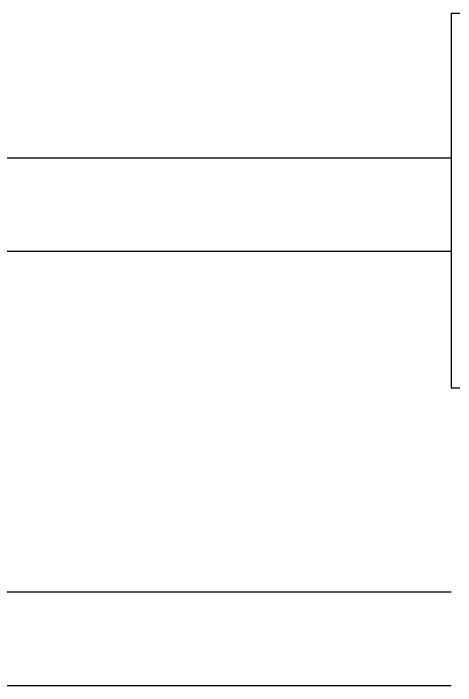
# Model space of a CAD drawing. Header units: inches. Extents: x 100535554 to 201081702, y 63708552 to 127420865.
# Drawn here: x 100541827.35 to 100541832.19, y 63710477.82 to 63710485.18 of the extents above; entities that cross this region are included whole.
import ezdxf

# ---------------------------------------------------------------- set-up
doc = ezdxf.new("R2010")
doc.units = ezdxf.units.IN
doc.header["$MEASUREMENT"] = 0

msp = doc.modelspace()

# ---------------------------------------------------------------- linework, layer by layer
at = {"color": 7, "linetype": 'Continuous', "lineweight": -2, "true_color": 0x000007}
for p, q in [((100541832.147, 63710483.5992), (100541814.1613, 63710483.5992)), ((100541832.147, 63710482.5741), (100541814.1613, 63710482.5741)), ((100541814.1613, 63710478.8465), (100541832.147, 63710478.8465)), ((100541814.1613, 63710477.8214), (100541832.147, 63710477.8214))]:
    msp.add_line(p, q, dxfattribs=at)
at = {"color": 5, "linetype": 'Continuous', "lineweight": -2, "true_color": 0x000005}
msp.add_lwpolyline([(100541832.2402, 63710485.1834), (100541832.147, 63710485.1834), (100541832.147, 63710481.0831), (100541832.2402, 63710481.0831)], dxfattribs=at)

doc.saveas('drawing.dxf')
